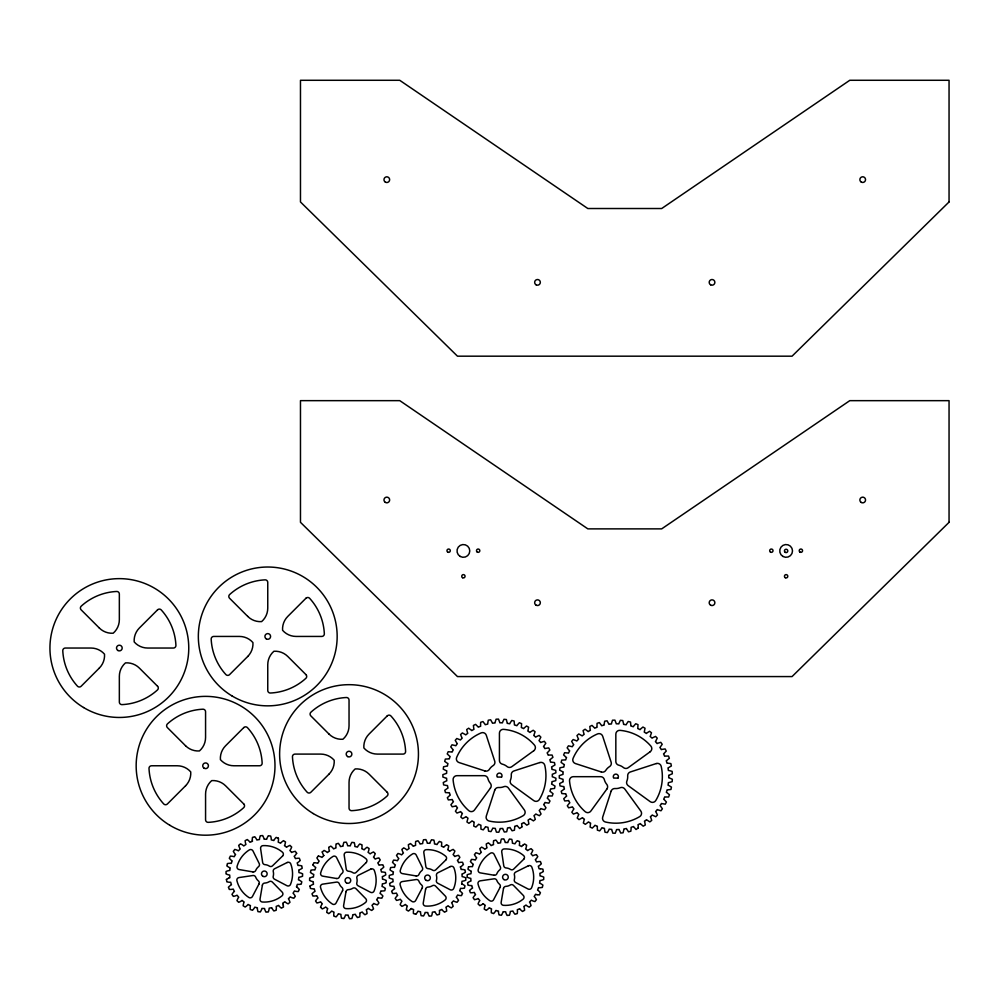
<?xml version="1.0" encoding="UTF-8"?>
<svg xmlns="http://www.w3.org/2000/svg" width="999" height="999" viewBox="0 0 999 999"><rect width="100%" height="100%" fill="white"/><g stroke="black" fill="none" stroke-linecap="round" stroke-linejoin="round"><path stroke-width="1.5" d="M461.65 883.878L462.013 881.243A6.731 6.731 0 0 0 462.749 881.155L463.511 881.006A14.411 14.411 0 0 0 465.771 880.244L465.846 877.871A14.91 14.91 0 0 0 463.998 877.097L463.261 876.872A7.105 7.105 0 0 0 462.15 876.647L461.963 874A6.731 6.731 0 0 0 462.662 873.763L463.374 873.463A14.411 14.411 0 0 0 465.422 872.239L465.01 869.904A14.91 14.91 0 0 0 463.037 869.53L462.275 869.467A7.093 7.093 0 0 0 461.138 869.48L460.402 866.92M468.519 866.87L467.944 869.18A14.898 14.898 0 0 0 469.592 870.329L470.267 870.703A7.118 7.118 0 0 0 471.303 871.14L470.941 873.788A6.731 6.731 0 0 0 470.192 873.863L469.443 874.013A14.423 14.423 0 0 0 467.182 874.774L467.107 877.147A14.91 14.91 0 0 0 468.956 877.934L469.692 878.158A7.105 7.105 0 0 0 470.804 878.371L470.991 881.031A6.731 6.731 0 0 0 470.279 881.268L469.58 881.568A14.411 14.411 0 0 0 467.532 882.779L467.944 885.126A14.91 14.91 0 0 0 469.917 885.501L470.679 885.564A7.093 7.093 0 0 0 471.815 885.551L472.552 888.111A7.105 7.105 0 0 0 471.59 888.698L471.278 888.923A14.423 14.423 0 0 0 469.53 890.534L470.429 892.744A14.91 14.91 0 0 0 472.427 892.706L473.189 892.606A7.105 7.105 0 0 0 474.288 892.357L475.549 894.704A6.731 6.731 0 0 0 475 895.204L474.475 895.766A14.423 14.423 0 0 0 473.101 897.714L474.425 899.674A14.91 14.91 0 0 0 476.373 899.225L477.11 898.975A7.105 7.105 0 0 0 478.134 898.501L479.857 900.536A6.731 6.731 0 0 0 479.42 901.135L479.021 901.797A14.411 14.411 0 0 0 478.071 903.983L479.795 905.631A14.91 14.91 0 0 0 481.605 904.782L482.267 904.382A7.105 7.105 0 0 0 483.166 903.708M312.887 864.847L313.923 862.711A14.423 14.423 0 0 1 316.296 862.936L317.045 863.111A6.743 6.743 0 0 1 317.757 863.336L319.168 861.063A7.105 7.105 0 0 1 318.394 860.239L317.932 859.627A14.91 14.91 0 0 1 316.895 857.916L318.356 856.031M323.813 855.519L321.978 857.442A6.756 6.756 0 0 0 321.328 857.067L320.629 856.755A14.423 14.423 0 0 0 318.356 856.043M410.514 909.327L409.952 909.852A14.898 14.898 0 0 1 408.366 911.063L406.343 909.802A14.411 14.411 0 0 1 406.805 907.467L407.055 906.742A6.743 6.743 0 0 1 407.367 906.056L405.257 904.432A7.105 7.105 0 0 1 404.345 905.094L403.696 905.506A14.91 14.91 0 0 1 401.885 906.355L400.162 904.707A14.411 14.411 0 0 1 401.111 902.509L401.498 901.86A6.731 6.731 0 0 1 401.948 901.248L400.224 899.212A7.105 7.105 0 0 1 399.2 899.687L398.464 899.949A14.91 14.91 0 0 1 396.516 900.399L395.179 898.426A14.423 14.423 0 0 1 396.566 896.49L397.09 895.928A6.731 6.731 0 0 1 397.639 895.429L396.378 893.069A7.105 7.105 0 0 1 395.279 893.318L394.518 893.418A14.91 14.91 0 0 1 392.52 893.456L391.608 891.258A14.423 14.423 0 0 1 393.369 889.647L393.681 889.422A7.105 7.105 0 0 1 394.642 888.823L393.893 886.263A7.093 7.093 0 0 1 392.769 886.275L392.008 886.225A14.91 14.91 0 0 1 390.035 885.838L389.61 883.503A14.411 14.411 0 0 1 391.67 882.279L392.37 881.992A6.731 6.731 0 0 1 393.082 881.755L392.894 879.095A7.105 7.105 0 0 1 391.783 878.87L391.046 878.658A14.91 14.91 0 0 1 389.198 877.871L389.273 875.499A14.423 14.423 0 0 1 391.533 874.737L392.282 874.587A6.731 6.731 0 0 1 393.032 874.512L393.394 871.865A7.118 7.118 0 0 1 392.357 871.415L391.683 871.053A14.898 14.898 0 0 1 390.035 869.904L390.609 867.594A14.411 14.411 0 0 1 392.969 867.319L393.743 867.332A6.743 6.743 0 0 1 394.48 867.407L395.392 864.897A7.105 7.105 0 0 1 394.468 864.247L393.881 863.748A14.91 14.91 0 0 1 392.52 862.287L393.544 860.139A14.423 14.423 0 0 1 395.929 860.364L396.665 860.539A6.743 6.743 0 0 1 397.377 860.776L398.788 858.503A7.105 7.105 0 0 1 398.027 857.679L397.552 857.067A14.91 14.91 0 0 1 396.516 855.356L397.977 853.471A14.423 14.423 0 0 1 400.249 854.182L400.949 854.507A6.756 6.756 0 0 1 401.598 854.882L403.446 852.959A7.105 7.105 0 0 1 402.872 851.985L402.535 851.285A14.91 14.91 0 0 1 401.885 849.4L403.696 847.864A14.411 14.411 0 0 1 405.781 849.025L406.381 849.487A6.731 6.731 0 0 1 406.943 849.987L409.153 848.488A7.105 7.105 0 0 1 408.791 847.427L408.603 846.665A14.91 14.91 0 0 1 408.366 844.692L410.464 843.568A14.423 14.423 0 0 1 412.25 845.142L412.749 845.716A6.731 6.731 0 0 1 413.186 846.315L415.659 845.316A7.118 7.118 0 0 1 415.534 844.192L415.509 843.418A14.91 14.91 0 0 1 415.684 841.433L417.969 840.758A14.423 14.423 0 0 1 419.393 842.681L419.755 843.343A6.743 6.743 0 0 1 420.067 844.03L422.689 843.556A7.093 7.093 0 0 1 422.789 842.432L422.939 841.67A14.91 14.91 0 0 1 423.514 839.759L425.886 839.585A14.423 14.423 0 0 1 426.885 841.757L427.11 842.494A6.743 6.743 0 0 1 427.26 843.218L429.932 843.306A7.105 7.105 0 0 1 430.269 842.232L430.557 841.508A14.898 14.898 0 0 1 431.531 839.759L433.891 840.084A14.411 14.411 0 0 1 434.403 842.419L434.465 843.181A6.743 6.743 0 0 1 434.478 843.93L437.062 844.555A7.118 7.118 0 0 1 437.612 843.581L438.049 842.944A14.91 14.91 0 0 1 439.36 841.433L441.608 842.232A14.423 14.423 0 0 1 441.633 844.617L441.533 845.379A6.731 6.731 0 0 1 441.383 846.116L443.781 847.277A7.105 7.105 0 0 1 444.53 846.428L445.092 845.891A14.898 14.898 0 0 1 446.678 844.692L448.701 845.941A14.423 14.423 0 0 1 448.239 848.276L448.114 848.638A7.105 7.105 0 0 1 447.677 849.687L449.787 851.323A7.118 7.118 0 0 1 450.699 850.649L451.348 850.249A14.91 14.91 0 0 1 453.159 849.4L454.882 851.048A14.423 14.423 0 0 1 453.933 853.233L453.534 853.883A6.743 6.743 0 0 1 453.096 854.495L454.82 856.53A7.105 7.105 0 0 1 455.844 856.056L456.58 855.806A14.91 14.91 0 0 1 458.529 855.344L459.865 857.317A14.411 14.411 0 0 1 458.479 859.265L457.954 859.814A6.743 6.743 0 0 1 457.405 860.326L458.666 862.674A7.105 7.105 0 0 1 459.765 862.424L460.527 862.324A14.91 14.91 0 0 1 462.525 862.287L463.424 864.485A14.423 14.423 0 0 1 461.675 866.108L461.051 866.545A6.731 6.731 0 0 1 460.402 866.92M523.001 845.166L522.427 845.703A7.105 7.105 0 0 0 521.69 846.553L519.293 845.391A6.731 6.731 0 0 0 519.443 844.654L519.53 843.893A14.423 14.423 0 0 0 519.505 841.508L517.27 840.708A14.91 14.91 0 0 0 515.959 842.219L515.521 842.856A7.118 7.118 0 0 0 514.972 843.83L512.387 843.206A6.743 6.743 0 0 0 512.375 842.457L512.312 841.695A14.411 14.411 0 0 0 511.788 839.36L509.44 839.035A14.898 14.898 0 0 0 508.466 840.783L508.166 841.508A7.105 7.105 0 0 0 507.842 842.582L505.169 842.494A6.743 6.743 0 0 0 505.007 841.77L504.782 841.033A14.423 14.423 0 0 0 503.796 838.873L501.423 839.035A14.91 14.91 0 0 0 500.836 840.958L500.699 841.707A7.093 7.093 0 0 0 500.599 842.831L497.977 843.306A6.743 6.743 0 0 0 497.664 842.632L497.29 841.957A14.423 14.423 0 0 0 495.866 840.047L493.593 840.708A14.91 14.91 0 0 0 493.419 842.694L493.431 843.468A7.118 7.118 0 0 0 493.568 844.592L491.096 845.604A6.731 6.731 0 0 0 490.659 844.992L490.159 844.417A14.423 14.423 0 0 0 488.361 842.844L486.263 843.968A14.91 14.91 0 0 0 486.513 845.953L486.688 846.702A7.105 7.105 0 0 0 487.062 847.764L484.852 849.262A6.731 6.731 0 0 0 484.29 848.775L483.678 848.313A14.411 14.411 0 0 0 481.605 847.14L479.782 848.675A14.91 14.91 0 0 0 480.444 850.561L480.769 851.26A7.105 7.105 0 0 0 481.356 852.234L479.508 854.157A6.756 6.756 0 0 0 478.858 853.783L478.159 853.458A14.423 14.423 0 0 0 475.886 852.746L474.425 854.632A14.91 14.91 0 0 0 475.462 856.343L475.924 856.955A7.105 7.105 0 0 0 476.698 857.779L475.287 860.052A6.743 6.743 0 0 0 474.575 859.827L473.838 859.652A14.423 14.423 0 0 0 471.453 859.427L470.417 861.563A14.91 14.91 0 0 0 471.79 863.024L472.377 863.536A7.105 7.105 0 0 0 473.301 864.185L472.39 866.695A6.743 6.743 0 0 0 471.653 866.62L470.891 866.608A14.411 14.411 0 0 0 468.519 866.882M322.252 851.96L324.076 850.424A14.411 14.411 0 0 1 326.149 851.598L326.76 852.06A6.731 6.731 0 0 1 327.322 852.559L329.52 851.061A7.105 7.105 0 0 1 329.171 849.987L328.983 849.237A14.91 14.91 0 0 1 328.733 847.252L330.831 846.128A14.423 14.423 0 0 1 332.63 847.701L333.129 848.276A6.731 6.731 0 0 1 333.566 848.888L336.039 847.876A7.118 7.118 0 0 1 335.901 846.752L335.889 845.978A14.91 14.91 0 0 1 336.051 843.993L338.336 843.331A14.423 14.423 0 0 1 339.76 845.241L340.135 845.916A6.743 6.743 0 0 1 340.447 846.59L343.069 846.128A7.093 7.093 0 0 1 343.169 845.004L343.306 844.242A14.91 14.91 0 0 1 343.893 842.332L346.266 842.157A14.423 14.423 0 0 1 347.265 844.317L347.477 845.054A6.743 6.743 0 0 1 347.64 845.778L350.299 845.866A7.105 7.105 0 0 1 350.637 844.792L350.936 844.08A14.898 14.898 0 0 1 351.898 842.332L354.258 842.644A14.411 14.411 0 0 1 354.782 844.979L354.845 845.741A6.743 6.743 0 0 1 354.845 846.49L357.442 847.127A7.118 7.118 0 0 1 357.992 846.141L358.429 845.504A14.91 14.91 0 0 1 359.74 843.993L361.975 844.792A14.423 14.423 0 0 1 362 847.189L361.913 847.939A6.731 6.731 0 0 1 361.763 848.675L364.16 849.837A7.105 7.105 0 0 1 364.91 848.988L365.459 848.451A14.898 14.898 0 0 1 367.058 847.252L369.081 848.501A14.423 14.423 0 0 1 368.606 850.848L368.494 851.21A7.105 7.105 0 0 1 368.057 852.247L370.167 853.883A7.118 7.118 0 0 1 371.066 853.208L371.728 852.809A14.91 14.91 0 0 1 373.539 851.96L375.262 853.608A14.423 14.423 0 0 1 374.313 855.793L373.913 856.455A6.743 6.743 0 0 1 373.476 857.055L375.199 859.09A7.105 7.105 0 0 1 376.223 858.628L376.948 858.366A14.91 14.91 0 0 1 378.896 857.916L380.232 859.877A14.411 14.411 0 0 1 378.858 861.825L378.334 862.387A6.743 6.743 0 0 1 377.784 862.886L379.046 865.234A7.105 7.105 0 0 1 380.144 864.997L380.906 864.884A14.91 14.91 0 0 1 382.904 864.847L383.803 867.057A14.423 14.423 0 0 1 382.055 868.668L381.418 869.105A6.731 6.731 0 0 1 380.769 869.48L381.518 872.04A7.093 7.093 0 0 1 382.642 872.027L383.416 872.09A14.91 14.91 0 0 1 385.377 872.464L385.801 874.812A14.411 14.411 0 0 1 383.753 876.023L383.042 876.323A6.731 6.731 0 0 1 382.33 876.56L382.53 879.22A7.105 7.105 0 0 1 383.641 879.445L384.378 879.657A14.91 14.91 0 0 1 386.213 880.431L386.138 882.816A14.411 14.411 0 0 1 383.878 883.578L383.129 883.715A6.731 6.731 0 0 1 382.392 883.803L382.03 886.45A7.105 7.105 0 0 1 383.067 886.887L383.404 887.062A14.423 14.423 0 0 1 385.377 888.411L384.815 890.721A14.423 14.423 0 0 1 382.442 890.996L381.68 890.971A6.743 6.743 0 0 1 380.931 890.896L380.032 893.406A7.105 7.105 0 0 1 380.956 894.068L381.543 894.567A14.91 14.91 0 0 1 382.904 896.028L381.868 898.163A14.423 14.423 0 0 1 379.495 897.939L378.746 897.764A6.731 6.731 0 0 1 378.034 897.539L376.635 899.812A7.105 7.105 0 0 1 377.397 900.636L377.872 901.248A14.91 14.91 0 0 1 378.896 902.959L377.447 904.844A14.423 14.423 0 0 1 375.162 904.132L374.475 903.808A6.731 6.731 0 0 1 373.826 903.433L371.978 905.356A7.105 7.105 0 0 1 372.552 906.33L372.889 907.03A14.91 14.91 0 0 1 373.539 908.915L371.728 910.451A14.423 14.423 0 0 1 369.642 909.277L369.031 908.815A6.731 6.731 0 0 1 368.481 908.316L366.271 909.814A7.105 7.105 0 0 1 366.633 910.888L366.808 911.637A14.898 14.898 0 0 1 367.058 913.623L364.96 914.747A14.411 14.411 0 0 1 363.174 913.173L362.674 912.599A6.731 6.731 0 0 1 362.225 911.987L359.765 912.999A7.093 7.093 0 0 1 359.89 914.122L359.915 914.884A14.91 14.91 0 0 1 359.74 916.882L357.455 917.544A14.423 14.423 0 0 1 356.031 915.633L355.656 914.959A6.731 6.731 0 0 1 355.357 914.285L352.734 914.747A7.105 7.105 0 0 1 352.622 915.871L352.485 916.632A14.898 14.898 0 0 1 351.898 918.543L349.525 918.718A14.423 14.423 0 0 1 348.539 916.558L348.314 915.821A6.718 6.718 0 0 1 348.151 915.084L345.492 915.009A7.105 7.105 0 0 1 345.154 916.083L344.855 916.795A14.91 14.91 0 0 1 343.893 918.543L341.533 918.231A14.423 14.423 0 0 1 341.009 915.896L340.946 915.134A6.731 6.731 0 0 1 340.946 914.385L338.361 913.748A7.105 7.105 0 0 1 337.799 914.734L337.362 915.371A14.91 14.91 0 0 1 336.051 916.882L333.816 916.083A14.411 14.411 0 0 1 333.791 913.685L333.891 912.936A6.743 6.743 0 0 1 334.041 912.199L331.643 911.038A7.118 7.118 0 0 1 330.894 911.887L330.332 912.424A14.898 14.898 0 0 1 328.733 913.623L326.71 912.374A14.411 14.411 0 0 1 327.185 910.027L327.435 909.315A6.743 6.743 0 0 1 327.734 908.628L325.637 906.992A7.105 7.105 0 0 1 324.725 907.666L324.063 908.066A14.91 14.91 0 0 1 322.252 908.915L320.542 907.267M228.471 878.258L229.171 877.959A6.731 6.731 0 0 1 229.882 877.721L229.683 875.062A7.105 7.105 0 0 1 228.584 874.837L227.834 874.625A14.91 14.91 0 0 1 225.999 873.85L226.074 871.465A14.423 14.423 0 0 1 228.334 870.703L229.083 870.566A6.731 6.731 0 0 1 229.832 870.479L230.182 867.844A7.118 7.118 0 0 1 229.158 867.394L228.471 867.02A14.898 14.898 0 0 1 226.835 865.883L227.397 863.573A14.411 14.411 0 0 1 229.77 863.298L230.532 863.311A6.743 6.743 0 0 1 231.281 863.386L232.18 860.876A7.105 7.105 0 0 1 231.268 860.226L230.682 859.714A14.91 14.91 0 0 1 229.308 858.266L230.344 856.118A14.423 14.423 0 0 1 232.717 856.343L233.466 856.518A6.743 6.743 0 0 1 234.178 856.742L235.577 854.482A7.105 7.105 0 0 1 234.815 853.646L234.353 853.034A14.91 14.91 0 0 1 233.316 851.323L234.777 849.437A14.423 14.423 0 0 1 237.05 850.149L237.737 850.474A6.756 6.756 0 0 1 238.386 850.848L240.235 848.925A7.105 7.105 0 0 1 239.66 847.951L239.335 847.264A14.91 14.91 0 0 1 238.674 845.366L240.497 843.83A14.411 14.411 0 0 1 242.57 845.004L243.182 845.466A6.731 6.731 0 0 1 243.744 845.966L245.941 844.467A7.105 7.105 0 0 1 245.592 843.393L245.404 842.644A14.91 14.91 0 0 1 245.155 840.659L247.252 839.535A14.423 14.423 0 0 1 249.038 841.108L249.55 841.695A6.731 6.731 0 0 1 249.987 842.294L252.46 841.283A7.118 7.118 0 0 1 252.322 840.171M540.184 868.743L540.946 868.805A14.91 14.91 0 0 1 542.919 869.18L543.331 871.528A14.411 14.411 0 0 1 541.283 872.739L540.584 873.039A6.731 6.731 0 0 1 539.872 873.276L540.059 875.936A7.105 7.105 0 0 1 541.171 876.16L541.908 876.373A14.91 14.91 0 0 1 543.756 877.147L543.681 879.532A14.411 14.411 0 0 1 541.421 880.294L540.671 880.431A6.731 6.731 0 0 1 539.922 880.519L539.56 883.153A7.105 7.105 0 0 1 540.596 883.603L540.934 883.778A14.423 14.423 0 0 1 542.907 885.114L542.345 887.424A14.423 14.423 0 0 1 539.972 887.699L539.21 887.686A6.743 6.743 0 0 1 538.473 887.611L537.562 890.121A7.105 7.105 0 0 1 538.486 890.771L539.073 891.283A14.91 14.91 0 0 1 540.434 892.731L539.398 894.879A14.423 14.423 0 0 1 537.025 894.654M537.025 894.654L536.288 894.48A6.731 6.731 0 0 1 535.576 894.255L534.165 896.515A7.105 7.105 0 0 1 534.927 897.352L535.402 897.964A14.91 14.91 0 0 1 536.438 899.674L534.977 901.56A14.423 14.423 0 0 1 532.704 900.848L532.005 900.524A6.731 6.731 0 0 1 531.356 900.149L529.507 902.072A7.105 7.105 0 0 1 530.082 903.046L530.419 903.733A14.91 14.91 0 0 1 531.068 905.631L529.258 907.167A14.423 14.423 0 0 1 527.172 905.993L526.573 905.531A6.731 6.731 0 0 1 526.011 905.032L523.801 906.53A7.105 7.105 0 0 1 524.163 907.604L524.35 908.353A14.898 14.898 0 0 1 524.587 910.339L522.489 911.463A14.411 14.411 0 0 1 520.704 909.889L520.204 909.302A6.731 6.731 0 0 1 519.767 908.703L517.295 909.714A7.093 7.093 0 0 1 517.42 910.826L517.445 911.6A14.91 14.91 0 0 1 517.27 913.598L514.985 914.26A14.423 14.423 0 0 1 513.561 912.349L513.199 911.675A6.731 6.731 0 0 1 512.887 910.988L510.264 911.463A7.105 7.105 0 0 1 510.152 912.587L510.014 913.348A14.898 14.898 0 0 1 509.44 915.259L507.067 915.434A14.423 14.423 0 0 1 506.068 913.273L505.844 912.537A6.718 6.718 0 0 1 505.694 911.8L503.021 911.725A7.105 7.105 0 0 1 502.684 912.799L502.397 913.511A14.91 14.91 0 0 1 501.423 915.259L499.063 914.934A14.423 14.423 0 0 1 498.551 912.611L498.476 911.85A6.731 6.731 0 0 1 498.476 911.1L495.891 910.464A7.105 7.105 0 0 1 495.329 911.45L494.905 912.087A14.91 14.91 0 0 1 493.593 913.598L491.346 912.786A14.411 14.411 0 0 1 491.321 910.401L491.421 909.652A6.743 6.743 0 0 1 491.57 908.915L489.173 907.754A7.118 7.118 0 0 1 488.424 908.603L487.862 909.127A14.898 14.898 0 0 1 486.276 910.339L484.253 909.09A14.411 14.411 0 0 1 484.715 906.742L484.965 906.018A6.743 6.743 0 0 1 485.277 905.331L483.166 903.708M278.396 838.211L276.161 837.399A14.91 14.91 0 0 0 274.85 838.91L274.413 839.547A7.118 7.118 0 0 0 273.863 840.534L271.266 839.897A6.743 6.743 0 0 0 271.266 839.148L271.191 838.386A14.411 14.411 0 0 0 270.679 836.063L268.319 835.738A14.898 14.898 0 0 0 267.357 837.487L267.058 838.198A7.105 7.105 0 0 0 266.721 839.272L264.061 839.197A6.743 6.743 0 0 0 263.898 838.461L263.674 837.736A14.423 14.423 0 0 0 262.675 835.564L260.314 835.738A14.91 14.91 0 0 0 259.728 837.649L259.59 838.411A7.093 7.093 0 0 0 259.478 839.535L256.855 840.009A6.743 6.743 0 0 0 256.556 839.322L256.181 838.661A14.423 14.423 0 0 0 254.757 836.737L252.472 837.399A14.91 14.91 0 0 0 252.297 839.397L252.322 840.171M415.684 914.322L413.436 913.511A14.411 14.411 0 0 1 413.411 911.125L413.511 910.364A6.743 6.743 0 0 1 413.661 909.639L411.263 908.478A7.118 7.118 0 0 1 410.514 909.327M297.377 887.462L297.964 887.974A14.91 14.91 0 0 1 299.325 889.435L298.289 891.57A14.423 14.423 0 0 1 295.916 891.345L295.167 891.183A6.731 6.731 0 0 1 294.455 890.946L293.057 893.218A7.105 7.105 0 0 1 293.818 894.043L294.293 894.654A14.91 14.91 0 0 1 295.317 896.365L293.856 898.251A14.423 14.423 0 0 1 291.583 897.539L290.896 897.214A6.731 6.731 0 0 1 290.247 896.84L288.399 898.763A7.105 7.105 0 0 1 288.973 899.737L289.31 900.436A14.91 14.91 0 0 1 289.96 902.322L288.137 903.858A14.423 14.423 0 0 1 286.064 902.684L285.452 902.234A6.731 6.731 0 0 1 284.89 901.735L282.692 903.233A7.105 7.105 0 0 1 283.054 904.295L283.229 905.044M296.653 853.296L295.317 851.323A14.91 14.91 0 0 0 293.369 851.772L292.645 852.022A7.105 7.105 0 0 0 291.621 852.497L289.897 850.461A6.743 6.743 0 0 0 290.334 849.862L290.721 849.2A14.423 14.423 0 0 0 291.671 847.015L289.96 845.366A14.91 14.91 0 0 0 288.149 846.215L287.487 846.615A7.118 7.118 0 0 0 286.588 847.289L284.478 845.654A7.105 7.105 0 0 0 284.902 844.617L285.027 844.255A14.423 14.423 0 0 0 285.489 841.907L283.479 840.659A14.898 14.898 0 0 0 281.88 841.87L281.318 842.394A7.105 7.105 0 0 0 280.582 843.243L278.172 842.082A6.731 6.731 0 0 0 278.321 841.345L278.421 840.596A14.423 14.423 0 0 0 278.396 838.211M309.99 886.063L310.414 888.411A14.91 14.91 0 0 0 312.375 888.785L313.149 888.848A7.093 7.093 0 0 0 314.273 888.835L315.022 891.395A7.105 7.105 0 0 0 314.061 891.982L313.748 892.207A14.423 14.423 0 0 0 312 893.818L312.887 896.028A14.91 14.91 0 0 0 314.885 895.991L315.659 895.891A7.105 7.105 0 0 0 316.758 895.641L318.019 897.989A6.731 6.731 0 0 0 317.457 898.488L316.945 899.05A14.423 14.423 0 0 0 315.559 900.998L316.895 902.959A14.91 14.91 0 0 0 318.843 902.509L319.568 902.259A7.105 7.105 0 0 0 320.592 901.785L322.315 903.82A6.731 6.731 0 0 0 321.878 904.42L321.491 905.082A14.411 14.411 0 0 0 320.542 907.267M226.411 879.47L226.835 881.817A14.91 14.91 0 0 0 228.796 882.192L229.57 882.254A7.093 7.093 0 0 0 230.694 882.242L231.443 884.802A7.105 7.105 0 0 0 230.482 885.401L230.17 885.614A14.423 14.423 0 0 0 228.409 887.237L229.308 889.435A14.91 14.91 0 0 0 231.306 889.397L232.08 889.297A7.105 7.105 0 0 0 233.179 889.048L234.44 891.395A6.731 6.731 0 0 0 233.878 891.907L233.366 892.457A14.423 14.423 0 0 0 231.98 894.405L233.316 896.378A14.91 14.91 0 0 0 235.264 895.916L235.989 895.666A7.105 7.105 0 0 0 237.013 895.191L238.736 897.227A6.731 6.731 0 0 0 238.299 897.839L237.912 898.488A14.411 14.411 0 0 0 236.963 900.673L238.674 902.322A14.91 14.91 0 0 0 240.484 901.473L241.146 901.073A7.105 7.105 0 0 0 242.045 900.399L244.156 902.035A6.743 6.743 0 0 0 243.856 902.721L243.606 903.446A14.411 14.411 0 0 0 243.144 905.781L245.155 907.03A14.898 14.898 0 0 0 246.753 905.831L247.315 905.294A7.118 7.118 0 0 0 248.064 904.445L250.462 905.606A6.743 6.743 0 0 0 250.312 906.343L250.212 907.104A14.411 14.411 0 0 0 250.237 909.49L252.472 910.289A14.91 14.91 0 0 0 253.783 908.778L254.221 908.141A7.105 7.105 0 0 0 254.782 907.167L257.367 907.791A6.731 6.731 0 0 0 257.367 908.541L257.442 909.302A14.423 14.423 0 0 0 257.954 911.637L260.314 911.962A14.91 14.91 0 0 0 261.276 910.214L261.576 909.49A7.105 7.105 0 0 0 261.913 908.416L264.573 908.503A6.718 6.718 0 0 0 264.735 909.227L264.96 909.964A14.423 14.423 0 0 0 265.959 912.124L268.319 911.962A14.898 14.898 0 0 0 268.906 910.039L269.056 909.29A7.105 7.105 0 0 0 269.156 908.166L271.778 907.691A6.731 6.731 0 0 0 272.078 908.366L272.452 909.04A14.423 14.423 0 0 0 273.876 910.951L276.161 910.289A14.91 14.91 0 0 0 276.336 908.303L276.311 907.529A7.093 7.093 0 0 0 276.186 906.405L278.646 905.394A6.731 6.731 0 0 0 279.096 906.006L279.595 906.58A14.411 14.411 0 0 0 281.381 908.153L283.479 907.03A14.898 14.898 0 0 0 283.229 905.044M522.989 845.166A14.898 14.898 0 0 1 524.587 843.968L526.61 845.216A14.423 14.423 0 0 1 526.148 847.552L526.023 847.926A7.105 7.105 0 0 1 525.586 848.963L527.697 850.599A7.118 7.118 0 0 1 528.608 849.924L529.258 849.525A14.91 14.91 0 0 1 531.068 848.675L532.792 850.324A14.423 14.423 0 0 1 531.843 852.509L531.443 853.158A6.743 6.743 0 0 1 531.006 853.77L532.729 855.806A7.105 7.105 0 0 1 533.753 855.344L534.49 855.082A14.91 14.91 0 0 1 536.438 854.632L537.774 856.593A14.411 14.411 0 0 1 536.388 858.541L535.864 859.103A6.743 6.743 0 0 1 535.314 859.602L536.575 861.95A7.105 7.105 0 0 1 537.674 861.7L538.436 861.6A14.91 14.91 0 0 1 540.434 861.563L541.333 863.773A14.423 14.423 0 0 1 539.585 865.384L538.961 865.821A6.731 6.731 0 0 1 538.311 866.195L539.048 868.755A7.093 7.093 0 0 1 540.184 868.743M461.65 883.878A7.105 7.105 0 0 1 462.687 884.327L463.024 884.502A14.423 14.423 0 0 1 464.997 885.838L464.435 888.148A14.423 14.423 0 0 1 462.062 888.423L461.301 888.411A6.743 6.743 0 0 1 460.564 888.336L459.652 890.846A7.105 7.105 0 0 1 460.576 891.495L461.163 891.995A14.91 14.91 0 0 1 462.525 893.456L461.488 895.604A14.423 14.423 0 0 1 459.115 895.379L458.379 895.204A6.731 6.731 0 0 1 457.667 894.979L456.256 897.239A7.105 7.105 0 0 1 457.018 898.076L457.492 898.688A14.91 14.91 0 0 1 458.529 900.399L457.067 902.284A14.423 14.423 0 0 1 454.795 901.56L454.095 901.235A6.731 6.731 0 0 1 453.446 900.873L451.598 902.796A7.105 7.105 0 0 1 452.172 903.77L452.51 904.457A14.91 14.91 0 0 1 453.159 906.355L451.348 907.891A14.423 14.423 0 0 1 449.263 906.717L448.651 906.255A6.731 6.731 0 0 1 448.101 905.756L445.891 907.254A7.105 7.105 0 0 1 446.253 908.328L446.441 909.078A14.898 14.898 0 0 1 446.678 911.063L444.58 912.187A14.411 14.411 0 0 1 442.794 910.613L442.295 910.027A6.731 6.731 0 0 1 441.858 909.427L439.385 910.439A7.093 7.093 0 0 1 439.51 911.55L439.535 912.324A14.91 14.91 0 0 1 439.36 914.322L437.075 914.984A14.423 14.423 0 0 1 435.651 913.074L435.289 912.399A6.731 6.731 0 0 1 434.977 911.712L432.355 912.187A7.105 7.105 0 0 1 432.242 913.311L432.105 914.073A14.898 14.898 0 0 1 431.531 915.983L429.158 916.158A14.423 14.423 0 0 1 428.159 913.985L427.934 913.261A6.718 6.718 0 0 1 427.784 912.524L425.112 912.449A7.105 7.105 0 0 1 424.775 913.523L424.488 914.235A14.91 14.91 0 0 1 423.514 915.983L421.153 915.658A14.423 14.423 0 0 1 420.641 913.336L420.567 912.574A6.731 6.731 0 0 1 420.567 911.825L417.982 911.188A7.105 7.105 0 0 1 417.42 912.174L416.995 912.811A14.91 14.91 0 0 1 415.684 914.322M309.99 886.063A14.411 14.411 0 0 1 312.05 884.852L312.749 884.552A6.731 6.731 0 0 1 313.461 884.315L313.261 881.655A7.105 7.105 0 0 1 312.163 881.43L311.413 881.218A14.91 14.91 0 0 1 309.578 880.431L309.653 878.059A14.423 14.423 0 0 1 311.913 877.297L312.662 877.147A6.731 6.731 0 0 1 313.411 877.072L313.773 874.425A7.118 7.118 0 0 1 312.737 873.988L312.05 873.613A14.898 14.898 0 0 1 310.414 872.464L310.976 870.154A14.411 14.411 0 0 1 313.349 869.879L314.111 869.904A6.743 6.743 0 0 1 314.86 869.979L315.759 867.469A7.105 7.105 0 0 1 314.847 866.807L314.26 866.308A14.91 14.91 0 0 1 312.887 864.847M323.813 855.519A7.105 7.105 0 0 1 323.239 854.545L322.914 853.845A14.91 14.91 0 0 1 322.252 851.96M226.411 879.482A14.411 14.411 0 0 1 228.471 878.258M296.653 853.283A14.411 14.411 0 0 1 295.279 855.231L294.755 855.793A6.743 6.743 0 0 1 294.193 856.293L295.454 858.641A7.105 7.105 0 0 1 296.566 858.403L297.327 858.303A14.91 14.91 0 0 1 299.325 858.266L300.224 860.464A14.423 14.423 0 0 1 298.464 862.075L297.839 862.512A6.731 6.731 0 0 1 297.19 862.899L297.939 865.459A7.093 7.093 0 0 1 299.063 865.446L299.837 865.496A14.91 14.91 0 0 1 301.798 865.883L302.222 868.218A14.411 14.411 0 0 1 300.175 869.43L299.463 869.729A6.731 6.731 0 0 1 298.751 869.967L298.951 872.626A7.105 7.105 0 0 1 300.05 872.851L300.799 873.064A14.91 14.91 0 0 1 302.635 873.85L302.56 876.223A14.411 14.411 0 0 1 300.299 876.985L299.55 877.134A6.731 6.731 0 0 1 298.813 877.209L298.451 879.857A7.105 7.105 0 0 1 299.475 880.306L299.825 880.481A14.423 14.423 0 0 1 301.798 881.817L301.236 884.127A14.423 14.423 0 0 1 298.863 884.402L298.102 884.39A6.743 6.743 0 0 1 297.352 884.315L296.453 886.825A7.105 7.105 0 0 1 297.365 887.474M521.878 826.922L519.642 828.496L517.507 826.036A13.437 13.437 0 0 1 517.145 825.511L514.685 826.323A13.949 13.949 0 0 1 514.697 827.584L514.435 830.206L512.1 830.793L510.314 828.059A13.374 13.374 0 0 1 510.039 827.497L507.48 827.946A13.949 13.949 0 0 1 507.317 829.207L506.693 831.767L504.295 832.017L502.922 829.058A13.374 13.374 0 0 1 502.722 828.458L500.124 828.558A13.974 13.974 0 0 1 499.787 829.782L498.826 832.229L496.416 832.155L495.454 829.033A13.399 13.399 0 0 1 495.342 828.408L492.757 828.146A13.974 13.974 0 0 1 492.257 829.307L490.959 831.593L488.573 831.18L488.061 827.959A13.374 13.374 0 0 1 488.036 827.322L485.526 826.71A13.949 13.949 0 0 1 484.865 827.784L483.254 829.869L480.956 829.133L480.894 825.861A13.449 13.449 0 0 1 480.956 825.236L478.558 824.275A13.986 13.986 0 0 1 477.747 825.249L475.874 827.085L473.701 826.036L474.088 822.801A13.374 13.374 0 0 1 474.238 822.177L471.99 820.891A13.998 13.998 0 0 1 471.053 821.752L468.943 823.313L466.933 821.965L467.782 818.818A13.412 13.412 0 0 1 468.019 818.218L465.971 816.633A13.974 13.974 0 0 1 464.922 817.357L462.612 818.606L460.814 816.995L462.087 813.985A13.374 13.374 0 0 1 462.4 813.436L460.589 811.575A13.974 13.974 0 0 1 459.453 812.15L456.993 813.061L455.432 811.213L457.117 808.416A13.399 13.399 0 0 1 457.505 807.916L455.969 805.818A13.949 13.949 0 0 1 454.77 806.23L452.197 806.792L450.911 804.744L452.972 802.209A13.387 13.387 0 0 1 453.421 801.76L452.197 799.487A13.974 13.974 0 0 1 450.949 799.712L448.326 799.912L447.34 797.714L449.725 795.479A13.387 13.387 0 0 1 450.237 795.104L449.338 792.682A13.998 13.998 0 0 1 448.076 792.731L445.454 792.569L444.78 790.246L447.452 788.373A13.437 13.437 0 0 1 448.014 788.074L447.465 785.539A13.998 13.998 0 0 1 446.203 785.414L443.618 784.889L443.281 782.504L446.191 781.018A13.374 13.374 0 0 1 446.778 780.793L446.59 778.209A13.936 13.936 0 0 1 445.354 777.921L442.882 777.035L442.882 774.625L445.966 773.551A13.412 13.412 0 0 1 446.578 773.413L446.753 770.828A13.961 13.961 0 0 1 445.566 770.366L443.244 769.143L443.568 766.757L446.778 766.133A13.374 13.374 0 0 1 447.415 766.083L447.939 763.548A13.961 13.961 0 0 1 446.828 762.924L444.692 761.388L445.354 759.065L448.613 758.903A13.387 13.387 0 0 1 449.25 758.94L450.124 756.505A13.986 13.986 0 0 1 449.113 755.731L447.215 753.908L448.189 751.71L451.448 751.985A13.387 13.387 0 0 1 452.06 752.122L453.271 749.824A13.986 13.986 0 0 1 452.385 748.925L450.749 746.865L452.023 744.804L455.207 745.541A13.462 13.462 0 0 1 455.806 745.754L457.317 743.656A13.986 13.986 0 0 1 456.568 742.632L455.232 740.359L456.78 738.511L459.827 739.685A13.387 13.387 0 0 1 460.389 739.972L462.187 738.111A13.949 13.949 0 0 1 461.575 736.987L460.576 734.552L462.362 732.941L465.222 734.515A13.387 13.387 0 0 1 465.734 734.889L467.782 733.291A13.974 13.974 0 0 1 467.332 732.092L466.683 729.545L468.681 728.196L471.278 730.157A13.449 13.449 0 0 1 471.74 730.594L473.988 729.295A13.974 13.974 0 0 1 473.701 728.059L473.414 725.436L475.586 724.375L477.897 726.685A13.399 13.399 0 0 1 478.284 727.185L480.681 726.198A13.936 13.936 0 0 1 480.581 724.937L480.656 722.314L482.954 721.553L484.915 724.163A13.424 13.424 0 0 1 485.239 724.712L487.749 724.075A14.011 14.011 0 0 1 487.824 722.801L488.274 720.217L490.646 719.792L492.232 722.652A13.424 13.424 0 0 1 492.47 723.226L495.042 722.951A13.986 13.986 0 0 1 495.292 721.703L496.091 719.205L498.501 719.105L499.675 722.165A13.437 13.437 0 0 1 499.837 722.776L502.422 722.851A13.986 13.986 0 0 1 502.847 721.653L503.983 719.292L506.381 719.53L507.117 722.714A13.399 13.399 0 0 1 507.192 723.338L509.74 723.788A13.936 13.936 0 0 1 510.327 722.652L511.788 720.466L514.135 721.041L514.41 724.3A13.474 13.474 0 0 1 514.398 724.937L516.87 725.724A13.974 13.974 0 0 1 517.607 724.687L519.355 722.727L521.59 723.626L521.416 726.885A13.449 13.449 0 0 1 521.316 727.509L523.651 728.633A13.986 13.986 0 0 1 524.525 727.722L526.523 726.011L528.621 727.21L527.996 730.419A13.349 13.349 0 0 1 527.809 731.018L529.957 732.467A13.949 13.949 0 0 1 530.944 731.68L533.166 730.269L535.077 731.743L534.015 734.839A13.412 13.412 0 0 1 533.741 735.401L535.676 737.137A13.961 13.961 0 0 1 536.763 736.488L539.16 735.401L540.846 737.137L539.36 740.047A13.374 13.374 0 0 1 539.01 740.571L540.684 742.557A13.986 13.986 0 0 1 541.858 742.07L544.38 741.32L545.804 743.268L543.931 745.953A13.424 13.424 0 0 1 543.506 746.428L544.892 748.613A13.986 13.986 0 0 1 546.116 748.301L548.713 747.914L549.862 750.037L547.627 752.434A13.462 13.462 0 0 1 547.152 752.846L548.214 755.207A13.974 13.974 0 0 1 549.475 755.057L552.097 755.044L552.934 757.304L550.399 759.365A13.424 13.424 0 0 1 549.862 759.702L550.586 762.2A13.986 13.986 0 0 1 551.86 762.225L554.457 762.574L554.969 764.934L552.172 766.62A13.337 13.337 0 0 1 551.598 766.882L551.96 769.442A13.961 13.961 0 0 1 553.209 769.655L555.744 770.366L555.919 772.764L552.909 774.05A13.399 13.399 0 0 1 552.31 774.225L552.31 776.81A13.986 13.986 0 0 1 553.533 777.197L555.931 778.246L555.769 780.656L552.622 781.505A13.362 13.362 0 0 1 551.997 781.593L551.635 784.165A13.974 13.974 0 0 1 552.784 784.715L555.032 786.088L554.532 788.448L551.286 788.848A13.424 13.424 0 0 1 550.661 788.86L549.949 791.345A13.986 13.986 0 0 1 551.011 792.045L553.034 793.73L552.21 795.991L548.951 795.941A13.387 13.387 0 0 1 548.326 795.853L547.277 798.226A13.986 13.986 0 0 1 548.226 799.063L549.999 801.011L548.876 803.146L545.641 802.634A13.437 13.437 0 0 1 545.042 802.459L543.668 804.67A13.974 13.974 0 0 1 544.492 805.631L545.978 807.804L544.567 809.752L541.446 808.803A13.349 13.349 0 0 1 540.871 808.553L539.21 810.539A13.986 13.986 0 0 1 539.885 811.613L541.058 813.973L539.385 815.708L536.426 814.322A13.412 13.412 0 0 1 535.889 813.998L533.966 815.733A13.974 13.974 0 0 1 534.49 816.895L535.314 819.392L533.429 820.878L530.681 819.105A13.437 13.437 0 0 1 530.194 818.693L528.046 820.154A13.974 13.974 0 0 1 528.409 821.365L528.883 823.963L526.798 825.174L524.338 823.026A13.387 13.387 0 0 1 523.913 822.564L521.578 823.7A13.986 13.986 0 0 1 521.765 824.962L521.878 826.922M638.286 827.934L636.051 829.507L633.903 827.047A13.437 13.437 0 0 1 633.553 826.523L631.093 827.334A13.949 13.949 0 0 1 631.106 828.608L630.844 831.218L628.508 831.817L626.723 829.07A13.374 13.374 0 0 1 626.448 828.508L623.888 828.97A13.949 13.949 0 0 1 623.726 830.219L623.101 832.779L620.704 833.041L619.33 830.082A13.374 13.374 0 0 1 619.13 829.482L616.533 829.582A13.974 13.974 0 0 1 616.196 830.806L615.234 833.241L612.812 833.166L611.863 830.044A13.399 13.399 0 0 1 611.75 829.42L609.165 829.158A13.974 13.974 0 0 1 608.666 830.331L607.367 832.604L604.982 832.192L604.47 828.97A13.374 13.374 0 0 1 604.445 828.346L601.935 827.721A13.949 13.949 0 0 1 601.273 828.808L599.662 830.881L597.365 830.144L597.302 826.885A13.449 13.449 0 0 1 597.365 826.248L594.967 825.286A13.986 13.986 0 0 1 594.155 826.273L592.282 828.109L590.109 827.06L590.496 823.813A13.374 13.374 0 0 1 590.646 823.201L588.399 821.915A13.998 13.998 0 0 1 587.462 822.764L585.352 824.325L583.341 822.989L584.19 819.829A13.412 13.412 0 0 1 584.415 819.242L582.38 817.657A13.974 13.974 0 0 1 581.331 818.368L579.02 819.617L577.222 818.006L578.496 815.009A13.374 13.374 0 0 1 578.808 814.46L576.997 812.599A13.974 13.974 0 0 1 575.861 813.161L573.401 814.073L571.84 812.237L573.526 809.427A13.399 13.399 0 0 1 573.913 808.928L572.377 806.842A13.949 13.949 0 0 1 571.178 807.242L568.606 807.804L567.32 805.768L569.38 803.221A13.387 13.387 0 0 1 569.83 802.784L568.606 800.499A13.974 13.974 0 0 1 567.357 800.736L564.735 800.936L563.748 798.725L566.133 796.503A13.387 13.387 0 0 1 566.645 796.128L565.746 793.693A13.998 13.998 0 0 1 564.485 793.755L561.863 793.581L561.188 791.27L563.861 789.385A13.437 13.437 0 0 1 564.423 789.085L563.873 786.563A13.998 13.998 0 0 1 562.612 786.438L560.027 785.901L559.69 783.516L562.599 782.03A13.374 13.374 0 0 1 563.186 781.817L562.999 779.232A13.936 13.936 0 0 1 561.763 778.933L559.29 778.046L559.29 775.636L562.375 774.575A13.412 13.412 0 0 1 562.986 774.437L563.161 771.852A13.961 13.961 0 0 1 561.975 771.39L559.652 770.167L559.977 767.769L563.186 767.145A13.374 13.374 0 0 1 563.811 767.107L564.348 764.572A13.961 13.961 0 0 1 563.236 763.935L561.101 762.412L561.763 760.089L565.022 759.914A13.387 13.387 0 0 1 565.659 759.952L566.533 757.517A13.986 13.986 0 0 1 565.521 756.743L563.623 754.932L564.597 752.722L567.857 753.009A13.387 13.387 0 0 1 568.468 753.134L569.68 750.848A13.986 13.986 0 0 1 568.793 749.937L567.157 747.876L568.431 745.828L571.615 746.565A13.462 13.462 0 0 1 572.215 746.765L573.726 744.667A13.986 13.986 0 0 1 572.976 743.643L571.64 741.383L573.189 739.535L576.236 740.696A13.387 13.387 0 0 1 576.798 740.996L578.596 739.123A13.949 13.949 0 0 1 577.984 737.999L576.985 735.576L578.771 733.953L581.63 735.539A13.387 13.387 0 0 1 582.142 735.901L584.178 734.302A13.974 13.974 0 0 1 583.741 733.116L583.091 730.569L585.089 729.208L587.687 731.181A13.449 13.449 0 0 1 588.149 731.618L590.384 730.306A13.974 13.974 0 0 1 590.109 729.07L589.822 726.46L591.995 725.399L594.305 727.697A13.399 13.399 0 0 1 594.692 728.196L597.09 727.222A13.936 13.936 0 0 1 596.99 725.948L597.065 723.326L599.363 722.577L601.323 725.187A13.424 13.424 0 0 1 601.648 725.724L604.158 725.087A14.011 14.011 0 0 1 604.233 723.825L604.682 721.228L607.055 720.803L608.641 723.663A13.424 13.424 0 0 1 608.878 724.25L611.45 723.963A13.986 13.986 0 0 1 611.7 722.727L612.499 720.217L614.909 720.129L616.083 723.176A13.437 13.437 0 0 1 616.246 723.788L618.831 723.875A13.986 13.986 0 0 1 619.255 722.677L620.391 720.304L622.789 720.554L623.526 723.726A13.399 13.399 0 0 1 623.601 724.362L626.148 724.799A13.936 13.936 0 0 1 626.735 723.676L628.196 721.49L630.544 722.065L630.819 725.311A13.474 13.474 0 0 1 630.806 725.948L633.279 726.748A13.974 13.974 0 0 1 634.015 725.711L635.751 723.738L637.999 724.637L637.824 727.896A13.449 13.449 0 0 1 637.724 728.521L640.059 729.657A13.986 13.986 0 0 1 640.933 728.733L642.931 727.035L645.029 728.234L644.405 731.443A13.349 13.349 0 0 1 644.218 732.042L646.365 733.478A13.949 13.949 0 0 1 647.352 732.692L649.575 731.28L651.485 732.766L650.424 735.851A13.412 13.412 0 0 1 650.149 736.425L652.085 738.149A13.961 13.961 0 0 1 653.171 737.499L655.569 736.425L657.255 738.149L655.769 741.058A13.374 13.374 0 0 1 655.419 741.595L657.092 743.568A13.986 13.986 0 0 1 658.266 743.081L660.789 742.344L662.212 744.292L660.339 746.965A13.424 13.424 0 0 1 659.914 747.439L661.301 749.637A13.986 13.986 0 0 1 662.524 749.312L665.122 748.938L666.271 751.061L664.035 753.446A13.462 13.462 0 0 1 663.561 753.858L664.622 756.218A13.974 13.974 0 0 1 665.883 756.081L668.506 756.056L669.342 758.328L666.808 760.376A13.424 13.424 0 0 1 666.271 760.726L666.995 763.211A13.986 13.986 0 0 1 668.256 763.248L670.866 763.598L671.378 765.946L668.581 767.632A13.337 13.337 0 0 1 668.006 767.894L668.368 770.466A13.961 13.961 0 0 1 669.617 770.666L672.152 771.378L672.327 773.788L669.318 775.062A13.399 13.399 0 0 1 668.718 775.236L668.718 777.834A13.986 13.986 0 0 1 669.942 778.209L672.339 779.27L672.177 781.68L669.03 782.517A13.362 13.362 0 0 1 668.406 782.617L668.044 785.177A13.974 13.974 0 0 1 669.193 785.726L671.44 787.112L670.941 789.472L667.694 789.872A13.424 13.424 0 0 1 667.07 789.872L666.358 792.369A13.986 13.986 0 0 1 667.419 793.069L669.442 794.742L668.618 797.015L665.359 796.952A13.387 13.387 0 0 1 664.735 796.877L663.686 799.237A13.986 13.986 0 0 1 664.635 800.087L666.408 802.022L665.284 804.158L662.05 803.646A13.437 13.437 0 0 1 661.45 803.483L660.077 805.681A13.974 13.974 0 0 1 660.901 806.643L662.387 808.815L660.976 810.776L657.854 809.814A13.349 13.349 0 0 1 657.267 809.565L655.619 811.563A13.986 13.986 0 0 1 656.293 812.624L657.467 814.984L655.794 816.72L652.834 815.346A13.412 13.412 0 0 1 652.297 815.009L650.374 816.757A13.974 13.974 0 0 1 650.898 817.906L651.723 820.404L649.837 821.89L647.09 820.117A13.437 13.437 0 0 1 646.603 819.717L644.455 821.166A13.974 13.974 0 0 1 644.817 822.389L645.292 824.974L643.206 826.185L640.746 824.05A13.387 13.387 0 0 1 640.322 823.576L637.986 824.724A13.986 13.986 0 0 1 638.174 825.973L638.286 827.934M262.387 885.176L260.027 899.05A2.547 2.547 0 0 0 262.375 902.022A28.247 28.247 0 0 0 281.955 895.903A2.547 2.547 0 0 0 282.18 892.132L272.352 882.067A2.547 2.547 0 0 0 269.181 881.68A9.228 9.228 0 0 1 264.772 883.054A2.547 2.547 0 0 0 262.387 885.176M345.966 891.77L343.606 905.643A2.547 2.547 0 0 0 345.954 908.615A28.247 28.247 0 0 0 365.534 902.497A2.547 2.547 0 0 0 365.771 898.713L355.931 888.66A2.547 2.547 0 0 0 352.759 888.273A9.228 9.228 0 0 1 348.364 889.647A2.547 2.547 0 0 0 345.966 891.77M425.599 889.21L423.239 903.071A2.547 2.547 0 0 0 425.574 906.056A28.247 28.247 0 0 0 445.154 899.937A2.547 2.547 0 0 0 445.392 896.153L435.564 886.101A2.547 2.547 0 0 0 432.38 885.713A9.228 9.228 0 0 1 427.984 887.087A2.547 2.547 0 0 0 425.599 889.21M503.508 888.486L501.148 902.347A2.547 2.547 0 0 0 503.484 905.331A28.247 28.247 0 0 0 523.064 899.212A2.547 2.547 0 0 0 523.301 895.429L513.474 885.376A2.547 2.547 0 0 0 510.289 884.989A9.228 9.228 0 0 1 505.894 886.363A2.547 2.547 0 0 0 503.508 888.486M494.73 790.159L486.288 816.096A3.834 3.834 0 0 0 489.085 821.016A46.516 46.516 0 0 0 523.289 815.596A3.834 3.834 0 0 0 524.413 810.064L508.379 787.986A3.834 3.834 0 0 0 503.858 786.688A11.876 11.876 0 0 1 498.626 787.512A3.834 3.834 0 0 0 494.73 790.159M611.138 791.171L602.697 817.12A3.834 3.834 0 0 0 605.494 822.027A46.516 46.516 0 0 0 639.697 816.62A3.834 3.834 0 0 0 640.821 811.076L624.787 789.01A3.834 3.834 0 0 0 620.267 787.699A11.876 11.876 0 0 1 615.034 788.536A3.834 3.834 0 0 0 611.138 791.171M258.978 884.028L252.447 896.49A2.547 2.547 0 0 1 248.788 897.439A28.247 28.247 0 0 1 236.913 880.706A2.547 2.547 0 0 1 239.023 877.559L252.947 875.511A2.547 2.547 0 0 1 255.694 877.134A9.228 9.228 0 0 0 258.366 880.893A2.547 2.547 0 0 1 258.978 884.028M342.557 890.621L336.039 903.084A2.547 2.547 0 0 1 332.367 904.033A28.247 28.247 0 0 1 320.504 887.299A2.547 2.547 0 0 1 322.602 884.152L336.526 882.105A2.547 2.547 0 0 1 339.273 883.728A9.228 9.228 0 0 0 341.945 887.487A2.547 2.547 0 0 1 342.557 890.621M422.19 888.061L415.659 900.511A2.547 2.547 0 0 1 411.988 901.46A28.247 28.247 0 0 1 400.124 884.727A2.547 2.547 0 0 1 402.222 881.58L416.146 879.545A2.547 2.547 0 0 1 418.906 881.155A9.228 9.228 0 0 0 421.566 884.927A2.547 2.547 0 0 1 422.19 888.061M500.099 887.337L493.568 899.799A2.547 2.547 0 0 1 489.897 900.736A28.247 28.247 0 0 1 478.034 884.003A2.547 2.547 0 0 1 480.132 880.856L494.055 878.82A2.547 2.547 0 0 1 496.815 880.431A9.228 9.228 0 0 0 499.475 884.202A2.547 2.547 0 0 1 500.099 887.337M490.484 787.986L474.438 810.064A3.834 3.834 0 0 1 468.818 810.689A46.516 46.516 0 0 1 453.109 779.844A3.834 3.834 0 0 1 456.918 775.674L484.203 775.674A3.834 3.834 0 0 1 487.912 778.558A11.876 11.876 0 0 0 490.322 783.278A3.834 3.834 0 0 1 490.484 787.986M606.893 789.01L590.846 811.076A3.834 3.834 0 0 1 585.227 811.712A46.516 46.516 0 0 1 569.517 780.856A3.834 3.834 0 0 1 573.326 776.685L600.611 776.685A3.834 3.834 0 0 1 604.32 779.582A11.876 11.876 0 0 0 606.73 784.302A3.834 3.834 0 0 1 606.893 789.01M99.326 668.069L81.144 686.251A2.547 2.547 0 0 1 77.447 686.163A56.643 56.643 0 0 1 62.775 650.724A2.547 2.547 0 0 1 65.322 648.039L91.034 648.039A17.87 17.87 0 0 1 104.52 654.183A17.87 17.87 0 0 1 99.326 668.069M157.555 609.84L139.361 628.021A17.87 17.87 0 0 0 134.178 641.907A17.87 17.87 0 0 0 147.665 648.039L173.376 648.039A2.547 2.547 0 0 0 175.924 645.366A56.643 56.643 0 0 0 161.239 609.927A2.547 2.547 0 0 0 157.555 609.84M247.74 656.455L229.558 674.637A2.547 2.547 0 0 1 225.861 674.55A56.643 56.643 0 0 1 211.176 639.11A2.547 2.547 0 0 1 213.724 636.438L239.448 636.438A17.87 17.87 0 0 1 252.934 642.582A17.87 17.87 0 0 1 247.74 656.455M305.956 598.239L287.774 616.42A17.87 17.87 0 0 0 282.58 630.294A17.87 17.87 0 0 0 296.066 636.438L321.778 636.438A2.547 2.547 0 0 0 324.338 633.766A56.643 56.643 0 0 0 309.653 598.326A2.547 2.547 0 0 0 305.956 598.239M185.552 785.801L167.37 803.983A2.547 2.547 0 0 1 163.674 803.895A56.643 56.643 0 0 1 149.001 768.456A2.547 2.547 0 0 1 151.548 765.771L177.26 765.771A17.87 17.87 0 0 1 190.747 771.915A17.87 17.87 0 0 1 185.552 785.801M243.781 727.572L225.599 745.754A17.87 17.87 0 0 0 220.404 759.64A17.87 17.87 0 0 0 233.891 765.771L259.603 765.771A2.547 2.547 0 0 0 262.15 763.099A56.643 56.643 0 0 0 247.465 727.659A2.547 2.547 0 0 0 243.781 727.572M329.021 774.113L310.826 792.294A2.547 2.547 0 0 1 307.143 792.207A56.643 56.643 0 0 1 292.457 756.767A2.547 2.547 0 0 1 295.005 754.095L320.729 754.095A17.87 17.87 0 0 1 334.203 760.239A17.87 17.87 0 0 1 329.021 774.113M387.237 715.883L369.056 734.078A17.87 17.87 0 0 0 363.861 747.951A17.87 17.87 0 0 0 377.347 754.095L403.059 754.095A2.547 2.547 0 0 0 405.606 751.423A56.643 56.643 0 0 0 390.934 715.971A2.547 2.547 0 0 0 387.237 715.883M949.05 201.948L792.057 356.181L457.467 356.181L300.474 201.948L300.474 80.282L399.75 80.282L587.837 208.504L661.688 208.504L849.774 80.282L949.05 80.282L949.05 201.948M949.05 522.327L792.057 676.573L457.467 676.573L300.474 522.327L300.474 400.661L399.75 400.661L587.837 528.883L661.688 528.883L849.774 400.661L949.05 400.661L949.05 522.327M282.605 855.981L272.54 865.808A2.547 2.547 0 0 1 269.355 866.121A9.228 9.228 0 0 0 264.985 864.647A2.547 2.547 0 0 1 262.65 862.474L260.602 848.551A2.547 2.547 0 0 1 263.012 845.629A28.247 28.247 0 0 1 282.455 852.197A2.547 2.547 0 0 1 282.605 855.981M366.183 862.574L356.119 872.402A2.547 2.547 0 0 1 352.934 872.714A9.228 9.228 0 0 0 348.564 871.24A2.547 2.547 0 0 1 346.228 869.055L344.193 855.144A2.547 2.547 0 0 1 346.591 852.222A28.247 28.247 0 0 1 366.034 858.79A2.547 2.547 0 0 1 366.183 862.574M445.804 860.002L435.739 869.842A2.547 2.547 0 0 1 432.567 870.154A9.228 9.228 0 0 0 428.196 868.668A2.547 2.547 0 0 1 425.849 866.495L423.813 852.584A2.547 2.547 0 0 1 426.223 849.662A28.247 28.247 0 0 1 445.654 856.218A2.547 2.547 0 0 1 445.804 860.002M523.713 859.277L513.648 869.118A2.547 2.547 0 0 1 510.477 869.43A9.228 9.228 0 0 0 506.106 867.956A2.547 2.547 0 0 1 503.758 865.771L501.723 851.86A2.547 2.547 0 0 1 504.133 848.938A28.247 28.247 0 0 1 523.563 855.494A2.547 2.547 0 0 1 523.713 859.277M533.828 750.686L511.75 766.72A3.834 3.834 0 0 1 507.042 766.558A11.876 11.876 0 0 0 502.322 764.148A3.834 3.834 0 0 1 499.425 760.439L499.425 733.154A3.834 3.834 0 0 1 503.608 729.345A46.516 46.516 0 0 1 534.453 745.067A3.834 3.834 0 0 1 533.828 750.686M650.237 751.698L628.159 767.731A3.834 3.834 0 0 1 623.451 767.569A11.876 11.876 0 0 0 618.731 765.172A3.834 3.834 0 0 1 615.834 761.45L615.834 734.178A3.834 3.834 0 0 1 620.017 730.356A46.516 46.516 0 0 1 650.861 746.078A3.834 3.834 0 0 1 650.237 751.698M287.225 862.499L274.625 868.743A2.547 2.547 0 0 0 273.276 871.64A9.228 9.228 0 0 1 273.227 876.26A2.547 2.547 0 0 0 274.5 879.182L286.963 885.713A2.547 2.547 0 0 0 290.509 884.402A28.247 28.247 0 0 0 290.746 863.885A2.547 2.547 0 0 0 287.225 862.499M370.804 869.093L358.204 875.336A2.547 2.547 0 0 0 356.855 878.233A9.228 9.228 0 0 1 356.805 882.841A2.547 2.547 0 0 0 358.079 885.776L370.542 892.307A2.547 2.547 0 0 0 374.101 890.996A28.247 28.247 0 0 0 374.325 870.479A2.547 2.547 0 0 0 370.804 869.093M450.424 866.533L437.824 872.776A2.547 2.547 0 0 0 436.476 875.673A9.228 9.228 0 0 1 436.426 880.281A2.547 2.547 0 0 0 437.712 883.216L450.162 889.734A2.547 2.547 0 0 0 453.721 888.436A28.247 28.247 0 0 0 453.958 867.919A2.547 2.547 0 0 0 450.424 866.533M528.334 865.808L515.734 872.052A2.547 2.547 0 0 0 514.385 874.949A9.228 9.228 0 0 1 514.335 879.557A2.547 2.547 0 0 0 515.621 882.492L528.071 889.01A2.547 2.547 0 0 0 531.63 887.711A28.247 28.247 0 0 0 531.868 867.194A2.547 2.547 0 0 0 528.334 865.808M539.86 762.537L513.911 770.966A3.834 3.834 0 0 0 511.276 774.862A11.876 11.876 0 0 1 510.452 780.094A3.834 3.834 0 0 0 511.75 784.615L533.828 800.661A3.834 3.834 0 0 0 539.36 799.525A46.516 46.516 0 0 0 544.78 765.321A3.834 3.834 0 0 0 539.86 762.537M656.268 763.548L630.319 771.977A3.834 3.834 0 0 0 627.684 775.873A11.876 11.876 0 0 1 626.86 781.106A3.834 3.834 0 0 0 628.159 785.639L650.237 801.673A3.834 3.834 0 0 0 655.769 800.536A46.516 46.516 0 0 0 661.188 766.333A3.834 3.834 0 0 0 656.268 763.548M501.56 777.072L497.302 777.072A2.547 2.547 0 0 1 497.752 773.738A2.547 2.547 0 0 1 501.111 773.738A2.547 2.547 0 0 1 501.56 777.072M617.969 778.084L613.711 778.084A2.547 2.547 0 0 1 614.16 774.762A2.547 2.547 0 0 1 617.519 774.762A2.547 2.547 0 0 1 617.969 778.084M494.093 875.224L480.232 872.864A2.547 2.547 0 0 1 478.196 869.667A28.247 28.247 0 0 1 490.447 853.208A2.547 2.547 0 0 1 494.08 854.245L500.324 866.845A2.547 2.547 0 0 1 499.637 869.967A9.228 9.228 0 0 0 496.89 873.663A2.547 2.547 0 0 1 494.093 875.224M416.183 875.948L402.322 873.588A2.547 2.547 0 0 1 400.287 870.391A28.247 28.247 0 0 1 412.537 853.933A2.547 2.547 0 0 1 416.171 854.969L422.415 867.569A2.547 2.547 0 0 1 421.728 870.691A9.228 9.228 0 0 0 418.981 874.387A2.547 2.547 0 0 1 416.183 875.948M336.563 878.508L322.702 876.148A2.547 2.547 0 0 1 320.667 872.951A28.247 28.247 0 0 1 332.904 856.493A2.547 2.547 0 0 1 336.551 857.529L342.794 870.129A2.547 2.547 0 0 1 342.108 873.251A9.228 9.228 0 0 0 339.36 876.96A2.547 2.547 0 0 1 336.563 878.508M252.984 871.915L239.111 869.555A2.547 2.547 0 0 1 237.075 866.37A28.247 28.247 0 0 1 249.325 849.912A2.547 2.547 0 0 1 252.972 850.936L259.216 863.548A2.547 2.547 0 0 1 258.529 866.67A9.228 9.228 0 0 0 255.769 870.366A2.547 2.547 0 0 1 252.984 871.915M601.348 771.977L575.412 763.548A3.834 3.834 0 0 1 573.064 758.403A46.516 46.516 0 0 1 597.552 733.915A3.834 3.834 0 0 1 602.697 736.251L611.138 762.2A3.834 3.834 0 0 1 609.527 766.62A11.876 11.876 0 0 0 605.781 770.366A3.834 3.834 0 0 1 601.348 771.977M484.94 770.966L459.003 762.537A3.834 3.834 0 0 1 456.668 757.379A46.516 46.516 0 0 1 481.143 732.904A3.834 3.834 0 0 1 486.288 735.239L494.73 761.188A3.834 3.834 0 0 1 493.119 765.609A11.876 11.876 0 0 0 489.373 769.355A3.834 3.834 0 0 1 484.94 770.966M247.74 616.42L229.558 598.239A2.547 2.547 0 0 1 229.645 594.542A56.643 56.643 0 0 1 265.085 579.857A2.547 2.547 0 0 1 267.757 582.405L267.757 608.129A17.87 17.87 0 0 1 261.613 621.615A17.87 17.87 0 0 1 247.74 616.42M305.956 674.637L287.774 656.455A17.87 17.87 0 0 0 273.901 651.261A17.87 17.87 0 0 0 267.757 664.747L267.757 690.459A2.547 2.547 0 0 0 270.429 693.019A56.643 56.643 0 0 0 305.869 678.333A2.547 2.547 0 0 0 305.956 674.637M329.021 734.078L310.826 715.883A2.547 2.547 0 0 1 310.914 712.2A56.643 56.643 0 0 1 346.366 697.514A2.547 2.547 0 0 1 349.038 700.062L349.038 725.786A17.87 17.87 0 0 1 342.894 739.26A17.87 17.87 0 0 1 329.021 734.078M387.237 792.294L369.056 774.113A17.87 17.87 0 0 0 355.182 768.918A17.87 17.87 0 0 0 349.038 782.404L349.038 808.116A2.547 2.547 0 0 0 351.71 810.676A56.643 56.643 0 0 0 387.15 795.991A2.547 2.547 0 0 0 387.237 792.294M99.326 628.021L81.144 609.84A2.547 2.547 0 0 1 81.231 606.143A56.643 56.643 0 0 1 116.671 591.47A2.547 2.547 0 0 1 119.343 594.018L119.343 619.73A17.87 17.87 0 0 1 113.199 633.216A17.87 17.87 0 0 1 99.326 628.021M157.555 686.251L139.361 668.069A17.87 17.87 0 0 0 125.487 662.874A17.87 17.87 0 0 0 119.343 676.36L119.343 702.072A2.547 2.547 0 0 0 122.015 704.62A56.643 56.643 0 0 0 157.467 689.947A2.547 2.547 0 0 0 157.555 686.251M185.552 745.754L167.37 727.572A2.547 2.547 0 0 1 167.457 723.875A56.643 56.643 0 0 1 202.897 709.203A2.547 2.547 0 0 1 205.569 711.75L205.569 737.462A17.87 17.87 0 0 1 199.438 750.948A17.87 17.87 0 0 1 185.552 745.754M243.781 803.983L225.599 785.801A17.87 17.87 0 0 0 211.713 780.606A17.87 17.87 0 0 0 205.569 794.093L205.569 819.804A2.547 2.547 0 0 0 208.242 822.352A56.643 56.643 0 0 0 243.694 807.679A2.547 2.547 0 0 0 243.781 803.983M385.389 182.08A2.835 2.835 0 0 0 389.647 179.62A2.835 2.835 0 0 0 385.389 177.16A2.835 2.835 0 0 0 385.389 182.08M710.614 284.802A2.835 2.835 0 0 0 714.872 282.342A2.835 2.835 0 0 0 710.614 279.882A2.835 2.835 0 0 0 710.614 284.802M861.288 182.08A2.835 2.835 0 0 0 865.546 179.62A2.835 2.835 0 0 0 861.288 177.16A2.835 2.835 0 0 0 861.288 182.08M536.076 284.802A2.835 2.835 0 0 0 540.334 282.342A2.835 2.835 0 0 0 536.076 279.882A2.835 2.835 0 0 0 536.076 284.802M536.076 605.182A2.835 2.835 0 0 0 540.334 602.722A2.835 2.835 0 0 0 536.076 600.262A2.835 2.835 0 0 0 536.076 605.182M83.579 707.529A69.406 69.406 0 0 0 188.749 649.288A69.406 69.406 0 0 0 85.727 587.325A69.406 69.406 0 0 0 83.579 707.529M117.932 650.499A2.835 2.835 0 0 0 122.19 648.039A2.835 2.835 0 0 0 117.932 645.579A2.835 2.835 0 0 0 117.932 650.499M231.98 695.916A69.406 69.406 0 0 0 337.15 637.674A69.406 69.406 0 0 0 234.128 575.711A69.406 69.406 0 0 0 231.98 695.916M266.333 638.898A2.835 2.835 0 0 0 270.592 636.438A2.835 2.835 0 0 0 266.333 633.978A2.835 2.835 0 0 0 266.333 638.898M169.805 825.261A69.406 69.406 0 0 0 274.975 767.02A69.406 69.406 0 0 0 171.953 705.057A69.406 69.406 0 0 0 169.805 825.261M204.158 768.231A2.835 2.835 0 0 0 208.416 765.771A2.835 2.835 0 0 0 204.158 763.311A2.835 2.835 0 0 0 204.158 768.231M347.615 756.555A2.835 2.835 0 0 0 351.873 754.095A2.835 2.835 0 0 0 347.615 751.635A2.835 2.835 0 0 0 347.615 756.555M313.261 813.573A69.406 69.406 0 0 0 418.431 755.331A69.406 69.406 0 0 0 315.409 693.368A69.406 69.406 0 0 0 313.261 813.573M504.008 879.607A2.835 2.835 0 0 0 508.266 877.147A2.835 2.835 0 0 0 504.008 874.687A2.835 2.835 0 0 0 504.008 879.607M426.098 880.331A2.835 2.835 0 0 0 430.357 877.871A2.835 2.835 0 0 0 426.098 875.411A2.835 2.835 0 0 0 426.098 880.331M346.478 882.891A2.835 2.835 0 0 0 350.736 880.431A2.835 2.835 0 0 0 346.478 877.971A2.835 2.835 0 0 0 346.478 882.891M262.899 876.31A2.835 2.835 0 0 0 267.158 873.85A2.835 2.835 0 0 0 262.899 871.39A2.835 2.835 0 0 0 262.899 876.31M861.288 502.46A2.835 2.835 0 0 0 865.546 499.999A2.835 2.835 0 0 0 861.288 497.539A2.835 2.835 0 0 0 861.288 502.46M710.614 605.182A2.835 2.835 0 0 0 714.872 602.722A2.835 2.835 0 0 0 710.614 600.262A2.835 2.835 0 0 0 710.614 605.182M385.214 502.36A2.835 2.835 0 0 0 389.647 500.199A2.835 2.835 0 0 0 385.577 497.452A2.835 2.835 0 0 0 385.214 502.36M462.574 577.709A1.661 1.661 0 0 0 465.059 576.273A1.661 1.661 0 0 0 462.574 574.825A1.661 1.661 0 0 0 462.574 577.709M447.802 552.135A1.661 1.661 0 0 0 450.287 550.686A1.661 1.661 0 0 0 447.802 549.25A1.661 1.661 0 0 0 447.802 552.135M477.335 552.135A1.661 1.661 0 0 0 479.82 550.686A1.661 1.661 0 0 0 477.335 549.25A1.661 1.661 0 0 0 477.335 552.135M460.202 556.443A6.381 6.381 0 0 0 469.78 550.924A6.381 6.381 0 0 0 460.202 545.392A6.381 6.381 0 0 0 460.202 556.443M782.929 556.443A6.381 6.381 0 0 0 792.507 550.924A6.381 6.381 0 0 0 782.929 545.392A6.381 6.381 0 0 0 782.929 556.443M770.529 552.135A1.661 1.661 0 0 0 773.014 550.686A1.661 1.661 0 0 0 770.529 549.25A1.661 1.661 0 0 0 770.529 552.135M800.062 552.135A1.661 1.661 0 0 0 802.547 550.686A1.661 1.661 0 0 0 800.062 549.25A1.661 1.661 0 0 0 800.062 552.135M785.289 577.709A1.661 1.661 0 0 0 787.786 576.273A1.661 1.661 0 0 0 785.289 574.825A1.661 1.661 0 0 0 785.289 577.709M785.289 552.36A1.661 1.661 0 0 0 787.786 550.924A1.661 1.661 0 0 0 785.289 549.475A1.661 1.661 0 0 0 785.289 552.36"/></g></svg>
